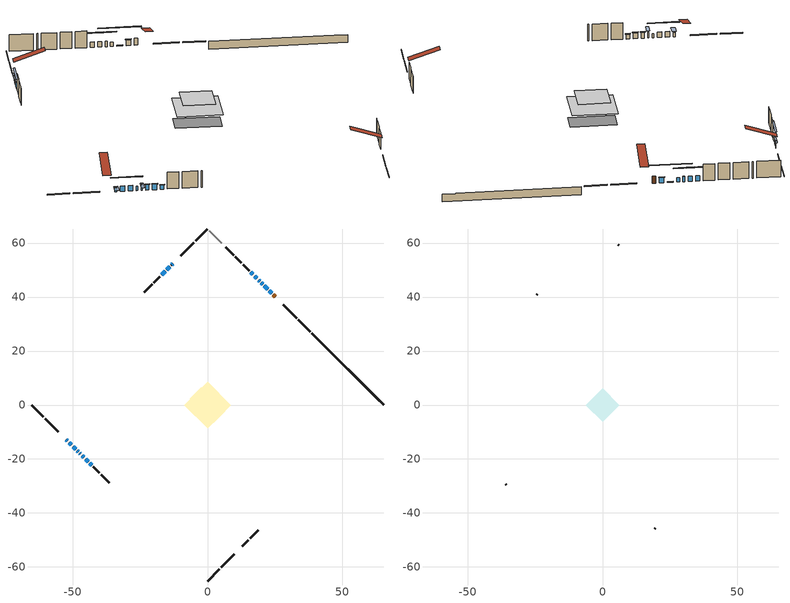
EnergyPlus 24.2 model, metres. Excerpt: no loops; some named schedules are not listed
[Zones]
conditioned space
 floor adiabatic (AdiabaticFloorConstruction): -8.69,0 0,8.69 8.69,0 0,-8.69 z2.68
 floor foundation (Slab1 construction): -6.63,2.32 -2.32,6.63 6.63,-2.32 2.32,-6.63 z-2.05
 wall outside (RimJoist1 construction): 0,-65.22 4.37,-60.85 / -65.22,0 -60.85,-4.37 / 0,65.22 -4.37,60.85 / 38.06,27.17 33.68,31.54 z0.24:0.54
 wall outside (RimJoist2 construction): 5.03,-60.19 10,-55.22 / -60.19,-5.03 -55.22,-10 / -5.03,60.19 -10,55.22 / 33.03,32.2 28.05,37.17 z0.24:0.54
 wall outside (AdiabaticWallConstruction 1): 25.15,40.07 24.44,40.78 z0.24:2.27
 wall outside (AdiabaticWallConstruction): -52.31,-12.91 -51.92,-13.3 / -48.19,-17.03 -47.92,-17.31 / -43.62,-21.6 -42.94,-22.29 / 20.46,44.77 19.93,45.29 z0.24:1.46; -51.26,-13.96 -50.4,-14.82 / -49.74,-15.48 -48.84,-16.38 / -46.44,-18.78 -45.79,-19.43 / -45.14,-20.08 -44.28,-20.95 z0.24:1.82; 23.78,41.44 22.92,42.3 / -14,51.23 -15.08,50.15 / 18.26,46.96 17.47,47.75 / 16.81,48.41 16.09,49.13 / -15.73,49.49 -17.03,48.2 z0.24:1.76; -12.91,52.31 -13.34,51.88 / 19.27,45.95 18.91,46.31 z0.24:1.77; -47.26,-17.96 -47.1,-18.12 z0.24:1.97; 22.27,42.96 21.11,44.11 z0.24:0.52
 wall outside (Wall2 construction): 12.91,-52.31 15.11,-50.11 / -42.28,-22.94 -40.08,-25.14 / -17.68,47.54 -19.88,45.34 / 12.52,52.71 10.32,54.91 z0.24:5.12
 wall outside (Wall3 construction): 15.77,-49.46 18.73,-46.49 / -39.42,-25.8 -36.45,-28.77 / -20.54,44.68 -23.51,41.72 / 9.66,55.56 6.69,58.53 z0.24:5.12
 wall foundation (FoundationWall1 construction): 38.71,26.51,-2.05 38.71,26.51,0.24 62.57,2.65,0.24 62.57,2.65,0.12 65.22,0,0.12 65.22,0,-2.05
 wall othersidecoefficients (Wall1 construction): 15.44,49.78 13.17,52.05 z0.24:5.12
 wall adiabatic (Wall5 construction): 5.2,60.03 0.66,64.57 z0.24:5.12
 window (WindowConstruction 13): -52.31,-12.91 -51.92,-13.3 z0.24:1.46
 window (WindowConstruction 4): -51.26,-13.96 -50.4,-14.82 z0.24:1.82
 window (WindowConstruction 5): -49.74,-15.48 -48.84,-16.38 z0.24:1.82
 window (WindowConstruction 6): -48.19,-17.04 -47.92,-17.31 z0.24:1.46
 window (WindowConstruction 7): 23.78,41.44 22.92,42.3 z0.24:1.76
 window (WindowConstruction 8): -12.91,52.31 -13.34,51.88 z0.24:1.76
 window (WindowConstruction 9): -14,51.23 -15.07,50.15 z0.24:1.76
 window (WindowConstruction 14): -47.26,-17.96 -47.1,-18.12 z0.24:1.97
 window (WindowConstruction 10): -46.44,-18.78 -45.8,-19.43 z0.24:1.82
 window (WindowConstruction 11): -45.14,-20.08 -44.28,-20.95 z0.24:1.82
 window (WindowConstruction 12): -43.62,-21.6 -42.94,-22.29 z0.24:1.46
 window (WindowConstruction 16): 22.27,42.96 21.11,44.11 z0.24:0.52
 window (WindowConstruction 15): 20.46,44.77 19.93,45.29 z0.24:1.46
 window (WindowConstruction): 19.27,45.95 18.92,46.31 z0.24:1.76
 window (WindowConstruction 1): 18.26,46.96 17.47,47.75 z0.24:1.76
 window (WindowConstruction 2): 16.81,48.41 16.1,49.13 z0.24:1.76
 window (WindowConstruction 3): -15.73,49.49 -17.02,48.2 z0.24:1.76
 door (Door): 25.15,40.08 24.44,40.78 z0.24:2.27
 ceiling adiabatic (AdiabaticFloorConstruction): 0,-8.69 8.69,0 0,8.69 -8.69,0 z2.68
attic - vented
 floor to conditioned space (Floor1 construction Reversed): -6.21,0 0,6.21 6.21,0 0,-6.21 z5.12
 wall outside (Wall4 construction): 19.39,-45.83 19.57,-45.65 / -35.8,-29.43 -35.62,-29.6 / -24.16,41.06 -24.34,40.88 / 6.03,59.19 5.85,59.37 z0.24:5.12
 roof outside (Roof1 construction): 12.25,-52.97,5.12 6.2,-46.92,7.97 4.61,-48.52,7.97 10.66,-54.56,5.12; -52.97,-12.25,5.12 -46.92,-6.2,7.97 -48.52,-4.61,7.97 -54.56,-10.66,5.12; -12.25,52.97,5.12 -6.2,46.92,7.97 -4.61,48.52,7.97 -10.66,54.56,5.12; 25.8,39.42,5.12 19.76,33.37,7.97 21.35,31.78,7.97 27.4,37.82,5.12
shading: -51.71,-13.51 -52.52,-12.7 -54.25,-14.42 -53.43,-15.24 z1.76; -48.53,-16.69 -53.13,-12.09 -53.42,-12.39 -48.82,-16.98 z4.46; -46.98,-18.24 -51.61,-13.61 -51.9,-13.9 -47.27,-18.54 z4.46; 22.78,42.44 23.93,41.3 24.22,41.59 23.07,42.73 z1.97; -13.48,51.74 -12.77,52.46 -13.06,52.75 -13.77,52.03 z1.97; -15.22,50.01 -13.85,51.37 -14.15,51.66 -15.51,50.3 z1.97; -46.89,-18.33 -47.47,-17.75 -49.41,-19.69 -48.83,-20.27 z2.27; -45.65,-19.57 -46.58,-18.64 -46.88,-18.93 -45.94,-19.86 z2.02; -44.13,-21.09 -45.28,-19.94 -45.57,-20.23 -44.43,-21.38 z2.02; -42.79,-22.43 -43.76,-21.46 -44.05,-21.75 -43.08,-22.72 z1.66; 17.52,47.7 25.86,39.36 26.15,39.66 17.81,47.99 z5.6; 17.05,48.17 21.14,44.08 21.43,44.37 17.34,48.46 z4.4; 15.6,49.62 20.13,45.1 20.42,45.39 15.89,49.91 z4.4; 14.23,50.99 18.68,46.54 18.97,46.83 14.52,51.28 z4.4; -18.89,46.33 -13.87,51.36 -14.16,51.65 -19.18,46.62 z4.4
[Building]
Building 1: Terrain=Suburbs
[Site:Location]
Toronto City Centre_ON: Latitude {deg}=43.63; Longitude {deg}=-79.39; Time Zone {hr}=-5; Elevation {m}=77; Keep Site Location Information=Yes
[Site:GroundTemperature:Shallow]
5.01852, 3.26908, 3.12898, 3.95918, 7.29196, 10.6092, 13.4851, 15.3069, 15.4617, 13.9799, 11.1774, 7.9619
[Site:WaterMainsTemperature]
Calculation Method=Schedule; Temperature Schedule=mains temperature schedule
[Material] Roughness=Rough; Thermal Absorptance=0.9
Name | Thickness {m} | Conductivity {W/m-K} | Density {kg/m3} | Specific Heat {J/kg-K} | Solar Absorptance | Visible Absorptance
asphalt or fiberglass shingles | 0.00635 | 0.162714 | 1121.4 | 1465.45 | 0.4 | 0.4
ceiling loosefill ins | 0.338667 | 0.0480833 | 16.02 | 1046.75 | 0.7 | 0.7
ceiling stud and cavity | 0.1397 | 0.435912 | 65.682 | 1177.47 | 0.7 | 0.7
concrete 4.0 in. | 0.1016 | 1.803125 | 2242.8 | 837.4 | 0.7 | 0.7
concrete 8.0 in. | 0.2032 | 1.803125 | 2242.8 | 837.4 | 0.7 | 0.7
door material | 0.04445 | 0.053851 | 512.64 | 1214.23 | 0.7 | 0.7
exterior vertical ins | 0.0457286 | 0.029427 | 32.04 | 1214.23 | 0.7 | 0.7
floor covering | 0.0127 | 0.0433444 | 54.468 | 1339.84 | 0.6 | 0.6
floor rigid ins; wall rigid ins | 0.512978 | 0.029427 | 32.04 | 1214.23 | 0.7 | 0.7
floor stud and cavity | 0.1397 | 1.75129 | 37.0049 | 1207.88 | 0.7 | 0.7
furniture material conditioned space 1 | 0.1524 | 0.115458 | 640.8 | 1214.23 | 0.6 | 0.6
gypsum board | 0.0127 | 0.160291 | 801 | 837.4 | 0.6 | 0.6
gypsum board 1 | 0.0127 | 0.160291 | 801 | 837.4 | 0.7 | 0.7
osb sheathing 0.5 in. | 0.0127 | 0.115458 | 512.64 | 1214.23 | 0.4 | 0.4
osb sheathing 0.5 in. 1 | 0.0127 | 0.115458 | 512.64 | 1214.23 | 0.7 | 0.7
osb sheathing 0.75 in. | 0.01905 | 0.115458 | 512.64 | 1214.23 | 0.7 | 0.7
osb sheathing 2.0 in. | 0.0508 | 0.115458 | 512.64 | 1214.23 | 0.7 | 0.7
rim joist rigid ins | 0.051816 | 0.029427 | 32.04 | 1214.23 | 0.7 | 0.7
rim joist stud and cavity | 0.0508 | 0.0292424 | 125.044 | 1163.47 | 0.6 | 0.6
rim joist stud and cavity 1 | 0.0508 | 0.275866 | 125.044 | 1163.47 | 0.6 | 0.6
wall stud and cavity | 0.1397 | 0.10487 | 139.0536 | 1170.24 | 0.7 | 0.7
wall stud and cavity 1 | 0.1397 | 0.0824723 | 139.0536 | 1170.24 | 0.7 | 0.7
wall stud and cavity 2 | 0.1397 | 0.0937807 | 139.0536 | 1170.24 | 0.7 | 0.7
wall stud and cavity 3 | 0.0889 | 6.1454 | 50.32683 | 1063.81 | 0.6 | 0.6
wall stud and cavity 4 | 0.1397 | 0.0845334 | 139.0536 | 1170.24 | 0.7 | 0.7
wall stud and cavity 5 | 0.0889 | 0.380278 | 52.3479 | 1209.89 | 0.7 | 0.7
wall stud and cavity 6 | 0.0889 | 0.391764 | 83.0341 | 1211.67 | 0.7 | 0.7
wood siding | 0.0254 | 0.102417 | 544.68 | 1172.36 | 0.4 | 0.4
wood siding 1 | 0.00254 | 0.102417 | 544.68 | 1172.36 | 0.4 | 0.4
wood siding 2; wood siding 3; wood siding 4 | 0.0254 | 0.102417 | 544.68 | 1172.36 | 0.7 | 0.7
[WindowMaterial:SimpleGlazingSystem]
Name | U-Factor {W/m2-K} | Solar Heat Gain Coefficient
WindowMaterial | 2.32741 | 0.47
WindowMaterial 1 | 2.44835 | 0.49
WindowMaterial 10 | 2.13266 | 0.62
WindowMaterial 11 | 2.41826 | 0.51
WindowMaterial 12 | 2.19398 | 0.52
WindowMaterial 13 | 2.63005 | 0.41
WindowMaterial 14 | 2.455735 | 0.58
WindowMaterial 15 | 6.82098 | 0.44
WindowMaterial 2 | 2.126411 | 0.62
WindowMaterial 3 | 3.085993 | 0.54
WindowMaterial 4 | 2.41996 | 0.51
WindowMaterial 5 | 2.11165 | 0.63
WindowMaterial 6 | 2.535227 | 0.45
WindowMaterial 7 | 2.949721 | 0.54
WindowMaterial 8 | 2.4228 | 0.51
WindowMaterial 9 | 2.10427 | 0.64
[Construction]
AdiabaticFloorConstruction: floor stud and cavity, floor rigid ins, osb sheathing 0.75 in., floor covering
AdiabaticWallConstruction: wood siding 3, wall rigid ins, wall stud and cavity 5, gypsum board
AdiabaticWallConstruction 1: wood siding 4, wall rigid ins, wall stud and cavity 5, gypsum board
Door: door material
Floor1 construction Reversed: gypsum board, ceiling stud and cavity, ceiling loosefill ins
FoundationWall1 construction: concrete 8.0 in., gypsum board 1
furniture construction conditioned space 1: furniture material conditioned space 1
PartitionWallConstruction: gypsum board, wall stud and cavity 6, gypsum board
RimJoist1 construction: wood siding 2, osb sheathing 2.0 in., rim joist stud and cavity
RimJoist2 construction: wood siding 2, rim joist rigid ins, osb sheathing 2.0 in., rim joist stud and cavity 1
Roof1 construction: asphalt or fiberglass shingles
Slab1 construction: concrete 4.0 in.
Wall1 construction: osb sheathing 0.5 in., wall stud and cavity, gypsum board
Wall2 construction: wood siding, osb sheathing 0.5 in. 1, wall stud and cavity 1, gypsum board
Wall3 construction: wood siding, osb sheathing 0.5 in. 1, wall stud and cavity 2, gypsum board
Wall4 construction: wood siding 1, wall stud and cavity 3
Wall5 construction: osb sheathing 0.5 in., wall stud and cavity 4, gypsum board
WindowConstruction: WindowMaterial
WindowConstruction 1: WindowMaterial 1
WindowConstruction 10: WindowMaterial 10
WindowConstruction 11; WindowConstruction 4: WindowMaterial 4
WindowConstruction 12: WindowMaterial 11
WindowConstruction 13: WindowMaterial 12
WindowConstruction 14: WindowMaterial 13
WindowConstruction 15: WindowMaterial 14
WindowConstruction 16: WindowMaterial 15
WindowConstruction 2: WindowMaterial 2
WindowConstruction 3: WindowMaterial 3
WindowConstruction 5: WindowMaterial 5
WindowConstruction 6: WindowMaterial 6
WindowConstruction 7: WindowMaterial 7
WindowConstruction 8: WindowMaterial 8
WindowConstruction 9: WindowMaterial 9
[Zone] Multiplier=1; Part of Total Floor Area=Yes
Name | Volume {m3}
attic - vented | 35.6874
conditioned space | 583.2
[Space]
Name | Zone | Volume {m3}
attic - vented 1 | attic - vented | 35.6874
conditioned space 1 | conditioned space | 583.2
[ZoneInfiltration:EffectiveLeakageArea]
infil attic - vented 1: Zone or Space=attic - vented 1; Schedule=Always On Discrete; Effective Air Leakage Area {cm2}=3246.74; Stack Coefficient=0.000537376; Wind Coefficient=1.56624e-05
[ZoneMixing]
whole house fan mix: Zone or Space=attic - vented; Schedule=Always On Continuous; Design Flow Rate Calculation Method=Flow/Zone; Design Flow Rate {m3/s}=0; Source Zone or Space=conditioned space
[SurfaceProperty:ExposedFoundationPerimeter]
Slab1: Exposed Perimeter Calculation Method=TotalExposedPerimeter; Total Exposed Perimeter {m}=37.49
[SurfaceProperty:OtherSideCoefficients]
other non-freezing space: Combined Convective/Radiative Film Coefficient {W/m2-K}=8.35; Constant Temperature Coefficient=1; External Dry-Bulb Temperature Coefficient=0; Ground Temperature Coefficient=0; Wind Speed Coefficient=0; Zone Air Temperature Coefficient=0; Constant Temperature Schedule=other non-freezing space; Previous Other Side Temperature Coefficient=0
[InternalMass] Zone or ZoneList=conditioned space; Space or SpaceList=conditioned space 1
Name | Construction | Surface Area {m2}
furniture mass conditioned space 1 | furniture construction conditioned space 1 | 91.2039
partition wall mass | PartitionWallConstruction | 228.01
[Lights]
interior lighting: Zone or ZoneList or Space or SpaceList=conditioned space 1; Schedule=interior lighting schedule; Design Level Calculation Method=LightingLevel; Lighting Level {W}=343.2; Return Air Fraction=0; Fraction Radiant=0.6; Fraction Visible=0.2; Fraction Replaceable=1
[People]
occupants: Zone or ZoneList or Space or SpaceList=conditioned space 1; Number of People Schedule=occupants schedule; Number of People Calculation Method=People; Number of People=3; Fraction Radiant=0.314171; Sensible Heat Fraction=0.56303; Activity Level Schedule=occupants activity schedule; Carbon Dioxide Generation Rate {m3/s-W}=0; Enable ASHRAE 55 Comfort Warnings=No; Mean Radiant Temperature Calculation Type=EnclosureAveraged
[ElectricEquipment] Zone or ZoneList or Space or SpaceList=conditioned space 1; Design Level Calculation Method=EquipmentLevel
Name | Schedule | Design Level {W} | Fraction Latent | Fraction Radiant | Fraction Lost
clothes dryer | clothes dryer schedule | 140.772 | 0.015 | 0.081 | 0.85
clothes washer | clothes washer schedule | 32.1985 | 0.03 | 0.162 | 0.7
cooking range | cooking range schedule | 208.969 | 0.08 | 0.432 | 0.2
dishwasher | dishwasher schedule | 66.8632 | 0.3 | 0.18 | 0.4
fridge | fridge schedule | 72.9452 | 0 | 0.6 | 0
mech vent bath fan 0 | mech vent bath fan 0 schedule | 50.2 | 0 | 0 | 1
mech vent bath fan 1 | mech vent bath fan 1 schedule | 50.2 | 0 | 0 | 1
mech vent house fan | mech vent house fan schedule | 0 | 0 | 0 | 1
mech vent house fan cfis | mech vent house fan cfis schedule | 0 | 0 | 0 | 0
mech vent range fan 0 | mech vent range fan 0 schedule | 57 | 0 | 0 | 1
misc plug loads | misc plug loads schedule | 494.7 | 0.045 | 0.513 | 0.1
whole house fan | Always On Discrete | 0 | 0 | 0 | 1
[OtherEquipment] Zone or ZoneList or Space or SpaceList=conditioned space 1; Design Level Calculation Method=EquipmentLevel
Name | Fuel Type | Schedule | Design Level {W} | Fraction Latent | Fraction Radiant | Fraction Lost
clothes dryer 1 | Electricity | clothes dryer schedule | 0 | 0.015 | 0.081 | 0.85
cooking range 1 | Electricity | cooking range schedule | 0 | 0.08 | 0.432 | 0.2
general water use latent | None | general water use schedule | 59.3978 | 1 | 0 | 0
general water use sensible | None | general water use schedule | -58.539 | 0 | 0.6 | 0
mech vent house fan latent load | None | Always On Discrete | 0 | 1 | 0 | 0
mech vent house fan sensible load | None | Always On Discrete | 0 | 0 | 0 | 0
water heater energy adjustment1 | NaturalGas | Always On Discrete | 0.01 | 0 | 0 | 1
[ZoneInfiltration:DesignFlowRate] Zone or ZoneList or Space or SpaceList=conditioned space 1; Schedule=Always On Discrete; Design Flow Rate Calculation Method=Flow/Zone; Design Flow Rate {m3/s}=0
infil flow; natural vent flow; whole house fan flow
[Foundation:Kiva]
Foundation Kiva 1: Initial Indoor Air Temperature {C}=18; Wall Height Above Grade {m}=0.24; Wall Depth Below Slab {m}=0.2032; Custom Block Material Name 1=exterior vertical ins; Custom Block Depth 1 {m}=2.28999; Custom Block X Position 1 {m}=0.2159; Custom Block Z Position 1 {m}=0
[Foundation:Kiva:Settings]
Soil Conductivity {W/m-K}=0.849921; Soil Density {kg/m3}=1842.3; Soil Specific Heat {J/kg-K}=418.7; Ground Solar Absorptivity=0.9; Ground Thermal Absorptivity=0.9; Ground Surface Roughness {m}=0.03; Far-Field Width {m}=40; Deep-Ground Boundary Condition=ZeroFlux; Deep-Ground Depth {m}=40; Minimum Cell Dimension {m}=0.2; Maximum Cell Growth Coefficient=3; Simulation Timestep=Timestep
[Exterior:Lights]
exterior lighting: Schedule=exterior lighting schedule; Design Level {W}=75.6
[Schedule:Constant]
Name | Hourly Value
Always On Continuous; mech vent house fan schedule; mech vent house fan cfis schedule; Always On Discrete | 1
other non-freezing space; fridge schedule | 0
occupants activity schedule | 117.228
[Schedule:Week:Daily]
interior lighting schedule Week Rule - Jan1-Jan27: interior lighting schedule day, interior lighting schedule day, interior lighting schedule day, interior lighting schedule day, interior lighting schedule day, interior lighting schedule day, interior lighting schedule day, interior lighting schedule default day, interior lighting schedule default day, interior lighting schedule default day, interior lighting schedule default day, interior lighting schedule default day
interior lighting schedule Week Rule - Jan28-Feb3: interior lighting schedule day, interior lighting schedule day, interior lighting schedule day, interior lighting schedule day, interior lighting schedule day 1, interior lighting schedule day 1, interior lighting schedule day 1, interior lighting schedule default day, interior lighting schedule default day, interior lighting schedule default day, interior lighting schedule default day, interior lighting schedule default day
interior lighting schedule Week Rule - Feb4-Feb24: interior lighting schedule day 1, interior lighting schedule day 1, interior lighting schedule day 1, interior lighting schedule day 1, interior lighting schedule day 1, interior lighting schedule day 1, interior lighting schedule day 1, interior lighting schedule default day, interior lighting schedule default day, interior lighting schedule default day, interior lighting schedule default day, interior lighting schedule default day
interior lighting schedule Week Rule - Feb25-Mar3: interior lighting schedule day 1, interior lighting schedule day 1, interior lighting schedule day 1, interior lighting schedule day 1, interior lighting schedule day 2, interior lighting schedule day 2, interior lighting schedule day 2, interior lighting schedule default day, interior lighting schedule default day, interior lighting schedule default day, interior lighting schedule default day, interior lighting schedule default day
interior lighting schedule Week Rule - Mar4-Mar31: interior lighting schedule day 2, interior lighting schedule day 2, interior lighting schedule day 2, interior lighting schedule day 2, interior lighting schedule day 2, interior lighting schedule day 2, interior lighting schedule day 2, interior lighting schedule default day, interior lighting schedule default day, interior lighting schedule default day, interior lighting schedule default day, interior lighting schedule default day
interior lighting schedule Week Rule - Apr1-Apr28: interior lighting schedule day 3, interior lighting schedule day 3, interior lighting schedule day 3, interior lighting schedule day 3, interior lighting schedule day 3, interior lighting schedule day 3, interior lighting schedule day 3, interior lighting schedule default day, interior lighting schedule default day, interior lighting schedule default day, interior lighting schedule default day, interior lighting schedule default day
interior lighting schedule Week Rule - Apr29-May5: interior lighting schedule day 3, interior lighting schedule day 3, interior lighting schedule day 4, interior lighting schedule day 4, interior lighting schedule day 4, interior lighting schedule day 4, interior lighting schedule day 4, interior lighting schedule default day, interior lighting schedule default day, interior lighting schedule default day, interior lighting schedule default day, interior lighting schedule default day
interior lighting schedule Week Rule - May6-May26: interior lighting schedule day 4, interior lighting schedule day 4, interior lighting schedule day 4, interior lighting schedule day 4, interior lighting schedule day 4, interior lighting schedule day 4, interior lighting schedule day 4, interior lighting schedule default day, interior lighting schedule default day, interior lighting schedule default day, interior lighting schedule default day, interior lighting schedule default day
interior lighting schedule Week Rule - May27-Jun2: interior lighting schedule day 4, interior lighting schedule day 4, interior lighting schedule day 4, interior lighting schedule day 4, interior lighting schedule day 4, interior lighting schedule day 5, interior lighting schedule day 5, interior lighting schedule default day, interior lighting schedule default day, interior lighting schedule default day, interior lighting schedule default day, interior lighting schedule default day
interior lighting schedule Week Rule - Jun3-Jun30: interior lighting schedule day 5, interior lighting schedule day 5, interior lighting schedule day 5, interior lighting schedule day 5, interior lighting schedule day 5, interior lighting schedule day 5, interior lighting schedule day 5, interior lighting schedule default day, interior lighting schedule default day, interior lighting schedule default day, interior lighting schedule default day, interior lighting schedule default day
interior lighting schedule Week Rule - Jul1-Jul28: interior lighting schedule day 6, interior lighting schedule day 6, interior lighting schedule day 6, interior lighting schedule day 6, interior lighting schedule day 6, interior lighting schedule day 6, interior lighting schedule day 6, interior lighting schedule default day, interior lighting schedule default day, interior lighting schedule default day, interior lighting schedule default day, interior lighting schedule default day
interior lighting schedule Week Rule - Jul29-Aug4: interior lighting schedule day 6, interior lighting schedule day 6, interior lighting schedule day 6, interior lighting schedule day 7, interior lighting schedule day 7, interior lighting schedule day 7, interior lighting schedule day 7, interior lighting schedule default day, interior lighting schedule default day, interior lighting schedule default day, interior lighting schedule default day, interior lighting schedule default day
interior lighting schedule Week Rule - Aug5-Aug25: interior lighting schedule day 7, interior lighting schedule day 7, interior lighting schedule day 7, interior lighting schedule day 7, interior lighting schedule day 7, interior lighting schedule day 7, interior lighting schedule day 7, interior lighting schedule default day, interior lighting schedule default day, interior lighting schedule default day, interior lighting schedule default day, interior lighting schedule default day
interior lighting schedule Week Rule - Aug26-Sep1: interior lighting schedule day 7, interior lighting schedule day 7, interior lighting schedule day 7, interior lighting schedule day 7, interior lighting schedule day 7, interior lighting schedule day 7, interior lighting schedule day 8, interior lighting schedule default day, interior lighting schedule default day, interior lighting schedule default day, interior lighting schedule default day, interior lighting schedule default day
interior lighting schedule Week Rule - Sep2-Sep29: interior lighting schedule day 8, interior lighting schedule day 8, interior lighting schedule day 8, interior lighting schedule day 8, interior lighting schedule day 8, interior lighting schedule day 8, interior lighting schedule day 8, interior lighting schedule default day, interior lighting schedule default day, interior lighting schedule default day, interior lighting schedule default day, interior lighting schedule default day
interior lighting schedule Week Rule - Sep30-Oct6: interior lighting schedule day 8, interior lighting schedule day 9, interior lighting schedule day 9, interior lighting schedule day 9, interior lighting schedule day 9, interior lighting schedule day 9, interior lighting schedule day 9, interior lighting schedule default day, interior lighting schedule default day, interior lighting schedule default day, interior lighting schedule default day, interior lighting schedule default day
interior lighting schedule Week Rule - Oct7-Oct27: interior lighting schedule day 9, interior lighting schedule day 9, interior lighting schedule day 9, interior lighting schedule day 9, interior lighting schedule day 9, interior lighting schedule day 9, interior lighting schedule day 9, interior lighting schedule default day, interior lighting schedule default day, interior lighting schedule default day, interior lighting schedule default day, interior lighting schedule default day
interior lighting schedule Week Rule - Oct28-Nov3: interior lighting schedule day 9, interior lighting schedule day 9, interior lighting schedule day 9, interior lighting schedule day 9, interior lighting schedule day 10, interior lighting schedule day 10, interior lighting schedule day 10, interior lighting schedule default day, interior lighting schedule default day, interior lighting schedule default day, interior lighting schedule default day, interior lighting schedule default day
interior lighting schedule Week Rule - Nov4-Nov24: interior lighting schedule day 10, interior lighting schedule day 10, interior lighting schedule day 10, interior lighting schedule day 10, interior lighting schedule day 10, interior lighting schedule day 10, interior lighting schedule day 10, interior lighting schedule default day, interior lighting schedule default day, interior lighting schedule default day, interior lighting schedule default day, interior lighting schedule default day
interior lighting schedule Week Rule - Nov25-Dec1: interior lighting schedule day 10, interior lighting schedule day 10, interior lighting schedule day 10, interior lighting schedule day 10, interior lighting schedule day 10, interior lighting schedule day 10, interior lighting schedule day 11, interior lighting schedule default day, interior lighting schedule default day, interior lighting schedule default day, interior lighting schedule default day, interior lighting schedule default day
interior lighting schedule Week Rule - Dec2-Dec31: interior lighting schedule day 11, interior lighting schedule day 11, interior lighting schedule day 11, interior lighting schedule day 11, interior lighting schedule day 11, interior lighting schedule day 11, interior lighting schedule day 11, interior lighting schedule default day, interior lighting schedule default day, interior lighting schedule default day, interior lighting schedule default day, interior lighting schedule default day
occupants schedule Week Rule - Jan1-Dec31: occupants schedule day, occupants schedule day, occupants schedule day, occupants schedule day, occupants schedule day, occupants schedule day, occupants schedule day, occupants schedule default day, occupants schedule default day, occupants schedule default day, occupants schedule default day, occupants schedule default day
clothes dryer schedule Week Rule - Jan1-Dec31: clothes dryer schedule day, clothes dryer schedule day, clothes dryer schedule day, clothes dryer schedule day, clothes dryer schedule day, clothes dryer schedule day, clothes dryer schedule day, clothes dryer schedule default day, clothes dryer schedule default day, clothes dryer schedule default day, clothes dryer schedule default day, clothes dryer schedule default day
clothes washer schedule Week Rule - Jan1-Dec31: clothes washer schedule day, clothes washer schedule day, clothes washer schedule day, clothes washer schedule day, clothes washer schedule day, clothes washer schedule day, clothes washer schedule day, clothes washer schedule default day, clothes washer schedule default day, clothes washer schedule default day, clothes washer schedule default day, clothes washer schedule default day
cooking range schedule Week Rule - Jan1-Dec31: cooking range schedule day, cooking range schedule day, cooking range schedule day, cooking range schedule day, cooking range schedule day, cooking range schedule day, cooking range schedule day, cooking range schedule default day, cooking range schedule default day, cooking range schedule default day, cooking range schedule default day, cooking range schedule default day
dishwasher schedule Week Rule - Jan1-Dec31: dishwasher schedule day, dishwasher schedule day, dishwasher schedule day, dishwasher schedule day, dishwasher schedule day, dishwasher schedule day, dishwasher schedule day, dishwasher schedule default day, dishwasher schedule default day, dishwasher schedule default day, dishwasher schedule default day, dishwasher schedule default day
mech vent bath fan 0 schedule Week Rule - Jan1-Dec31: mech vent bath fan 0 schedule day, mech vent bath fan 0 schedule day, mech vent bath fan 0 schedule day, mech vent bath fan 0 schedule day, mech vent bath fan 0 schedule day, mech vent bath fan 0 schedule day, mech vent bath fan 0 schedule day, mech vent bath fan 0 schedule default day, mech vent bath fan 0 schedule default day, mech vent bath fan 0 schedule default day, mech vent bath fan 0 schedule default day, mech vent bath fan 0 schedule default day
mech vent bath fan 1 schedule Week Rule - Jan1-Dec31: mech vent bath fan 1 schedule day, mech vent bath fan 1 schedule day, mech vent bath fan 1 schedule day, mech vent bath fan 1 schedule day, mech vent bath fan 1 schedule day, mech vent bath fan 1 schedule day, mech vent bath fan 1 schedule day, mech vent bath fan 1 schedule default day, mech vent bath fan 1 schedule default day, mech vent bath fan 1 schedule default day, mech vent bath fan 1 schedule default day, mech vent bath fan 1 schedule default day
mech vent range fan 0 schedule Week Rule - Jan1-Dec31: mech vent range fan 0 schedule day, mech vent range fan 0 schedule day, mech vent range fan 0 schedule day, mech vent range fan 0 schedule day, mech vent range fan 0 schedule day, mech vent range fan 0 schedule day, mech vent range fan 0 schedule day, mech vent range fan 0 schedule default day, mech vent range fan 0 schedule default day, mech vent range fan 0 schedule default day, mech vent range fan 0 schedule default day, mech vent range fan 0 schedule default day
misc plug loads schedule Week Rule - Jan1-Dec31: misc plug loads schedule day, misc plug loads schedule day, misc plug loads schedule day, misc plug loads schedule day, misc plug loads schedule day, misc plug loads schedule day, misc plug loads schedule day, misc plug loads schedule default day, misc plug loads schedule default day, misc plug loads schedule default day, misc plug loads schedule default day, misc plug loads schedule default day
general water use schedule Week Rule - Jan1-Dec31: general water use schedule day, general water use schedule day, general water use schedule day, general water use schedule day, general water use schedule day, general water use schedule day, general water use schedule day, general water use schedule default day, general water use schedule default day, general water use schedule default day, general water use schedule default day, general water use schedule default day
exterior lighting schedule Week Rule - Jan1-Jan27: exterior lighting schedule day, exterior lighting schedule day, exterior lighting schedule day, exterior lighting schedule day, exterior lighting schedule day, exterior lighting schedule day, exterior lighting schedule day, exterior lighting schedule default day, exterior lighting schedule default day, exterior lighting schedule default day, exterior lighting schedule default day, exterior lighting schedule default day
exterior lighting schedule Week Rule - Jan28-Feb3: exterior lighting schedule day, exterior lighting schedule day, exterior lighting schedule day, exterior lighting schedule day, exterior lighting schedule day 1, exterior lighting schedule day 1, exterior lighting schedule day 1, exterior lighting schedule default day, exterior lighting schedule default day, exterior lighting schedule default day, exterior lighting schedule default day, exterior lighting schedule default day
exterior lighting schedule Week Rule - Feb4-Feb24: exterior lighting schedule day 1, exterior lighting schedule day 1, exterior lighting schedule day 1, exterior lighting schedule day 1, exterior lighting schedule day 1, exterior lighting schedule day 1, exterior lighting schedule day 1, exterior lighting schedule default day, exterior lighting schedule default day, exterior lighting schedule default day, exterior lighting schedule default day, exterior lighting schedule default day
exterior lighting schedule Week Rule - Feb25-Mar3: exterior lighting schedule day 1, exterior lighting schedule day 1, exterior lighting schedule day 1, exterior lighting schedule day 1, exterior lighting schedule day 2, exterior lighting schedule day 2, exterior lighting schedule day 2, exterior lighting schedule default day, exterior lighting schedule default day, exterior lighting schedule default day, exterior lighting schedule default day, exterior lighting schedule default day
exterior lighting schedule Week Rule - Mar4-Mar31: exterior lighting schedule day 2, exterior lighting schedule day 2, exterior lighting schedule day 2, exterior lighting schedule day 2, exterior lighting schedule day 2, exterior lighting schedule day 2, exterior lighting schedule day 2, exterior lighting schedule default day, exterior lighting schedule default day, exterior lighting schedule default day, exterior lighting schedule default day, exterior lighting schedule default day
exterior lighting schedule Week Rule - Apr1-Apr28: exterior lighting schedule day 3, exterior lighting schedule day 3, exterior lighting schedule day 3, exterior lighting schedule day 3, exterior lighting schedule day 3, exterior lighting schedule day 3, exterior lighting schedule day 3, exterior lighting schedule default day, exterior lighting schedule default day, exterior lighting schedule default day, exterior lighting schedule default day, exterior lighting schedule default day
exterior lighting schedule Week Rule - Apr29-May5: exterior lighting schedule day 3, exterior lighting schedule day 3, exterior lighting schedule day 4, exterior lighting schedule day 4, exterior lighting schedule day 4, exterior lighting schedule day 4, exterior lighting schedule day 4, exterior lighting schedule default day, exterior lighting schedule default day, exterior lighting schedule default day, exterior lighting schedule default day, exterior lighting schedule default day
exterior lighting schedule Week Rule - May6-May26: exterior lighting schedule day 4, exterior lighting schedule day 4, exterior lighting schedule day 4, exterior lighting schedule day 4, exterior lighting schedule day 4, exterior lighting schedule day 4, exterior lighting schedule day 4, exterior lighting schedule default day, exterior lighting schedule default day, exterior lighting schedule default day, exterior lighting schedule default day, exterior lighting schedule default day
exterior lighting schedule Week Rule - May27-Jun2: exterior lighting schedule day 4, exterior lighting schedule day 4, exterior lighting schedule day 4, exterior lighting schedule day 4, exterior lighting schedule day 4, exterior lighting schedule day 5, exterior lighting schedule day 5, exterior lighting schedule default day, exterior lighting schedule default day, exterior lighting schedule default day, exterior lighting schedule default day, exterior lighting schedule default day
[Schedule:Year]
interior lighting schedule: interior lighting schedule Week Rule - Jan1-Jan27, 1, 1, 1, 27, interior lighting schedule Week Rule - Jan28-Feb3, 1, 28, 2, 3, interior lighting schedule Week Rule - Feb4-Feb24, 2, 4, 2, 24, interior lighting schedule Week Rule - Feb25-Mar3, 2, 25, 3, 3, interior lighting schedule Week Rule - Mar4-Mar31, 3, 4, 3, 31, interior lighting schedule Week Rule - Apr1-Apr28, 4, 1, 4, 28, interior lighting schedule Week Rule - Apr29-May5, 4, 29, 5, 5, interior lighting schedule Week Rule - May6-May26, 5, 6, 5, 26, interior lighting schedule Week Rule - May27-Jun2, 5, 27, 6, 2, interior lighting schedule Week Rule - Jun3-Jun30, 6, 3, 6, 30, interior lighting schedule Week Rule - Jul1-Jul28, 7, 1, 7, 28, interior lighting schedule Week Rule - Jul29-Aug4, 7, 29, 8, 4, interior lighting schedule Week Rule - Aug5-Aug25, 8, 5, 8, 25, interior lighting schedule Week Rule - Aug26-Sep1, 8, 26, 9, 1, interior lighting schedule Week Rule - Sep2-Sep29, 9, 2, 9, 29, interior lighting schedule Week Rule - Sep30-Oct6, 9, 30, 10, 6, interior lighting schedule Week Rule - Oct7-Oct27, 10, 7, 10, 27, interior lighting schedule Week Rule - Oct28-Nov3, 10, 28, 11, 3, interior lighting schedule Week Rule - Nov4-Nov24, 11, 4, 11, 24, interior lighting schedule Week Rule - Nov25-Dec1, 11, 25, 12, 1, interior lighting schedule Week Rule - Dec2-Dec31, 12, 2, 12, 31
occupants schedule: occupants schedule Week Rule - Jan1-Dec31, 1, 1, 12, 31
clothes dryer schedule: clothes dryer schedule Week Rule - Jan1-Dec31, 1, 1, 12, 31
clothes washer schedule: clothes washer schedule Week Rule - Jan1-Dec31, 1, 1, 12, 31
cooking range schedule: cooking range schedule Week Rule - Jan1-Dec31, 1, 1, 12, 31
dishwasher schedule: dishwasher schedule Week Rule - Jan1-Dec31, 1, 1, 12, 31
mech vent bath fan 0 schedule: mech vent bath fan 0 schedule Week Rule - Jan1-Dec31, 1, 1, 12, 31
mech vent bath fan 1 schedule: mech vent bath fan 1 schedule Week Rule - Jan1-Dec31, 1, 1, 12, 31
mech vent range fan 0 schedule: mech vent range fan 0 schedule Week Rule - Jan1-Dec31, 1, 1, 12, 31
misc plug loads schedule: misc plug loads schedule Week Rule - Jan1-Dec31, 1, 1, 12, 31
general water use schedule: general water use schedule Week Rule - Jan1-Dec31, 1, 1, 12, 31
exterior lighting schedule: exterior lighting schedule Week Rule - Jan1-Jan27, 1, 1, 1, 27, exterior lighting schedule Week Rule - Jan28-Feb3, 1, 28, 2, 3, exterior lighting schedule Week Rule - Feb4-Feb24, 2, 4, 2, 24, exterior lighting schedule Week Rule - Feb25-Mar3, 2, 25, 3, 3, exterior lighting schedule Week Rule - Mar4-Mar31, 3, 4, 3, 31, exterior lighting schedule Week Rule - Apr1-Apr28, 4, 1, 4, 28, exterior lighting schedule Week Rule - Apr29-May5, 4, 29, 5, 5, exterior lighting schedule Week Rule - May6-May26, 5, 6, 5, 26, exterior lighting schedule Week Rule - May27-Jun2, 5, 27, 6, 2, exterior lighting schedule Week Rule - Jun3-Jun30, 6, 3, 6, 30, exterior lighting schedule Week Rule - Jul1-Jul28, 7, 1, 7, 28, exterior lighting schedule Week Rule - Jul29-Aug4, 7, 29, 8, 4, exterior lighting schedule Week Rule - Aug5-Aug25, 8, 5, 8, 25, exterior lighting schedule Week Rule - Aug26-Sep1, 8, 26, 9, 1, exterior lighting schedule Week Rule - Sep2-Sep29, 9, 2, 9, 29, exterior lighting schedule Week Rule - Sep30-Oct6, 9, 30, 10, 6, exterior lighting schedule Week Rule - Oct7-Oct27, 10, 7, 10, 27, exterior lighting schedule Week Rule - Oct28-Nov3, 10, 28, 11, 3, exterior lighting schedule Week Rule - Nov4-Nov24, 11, 4, 11, 24, exterior lighting schedule Week Rule - Nov25-Dec1, 11, 25, 12, 1, exterior lighting schedule Week Rule - Dec2-Dec31, 12, 2, 12, 31
[Schedule:Compact]
mains temperature schedule: Through: 01/01, For: AllDays, Until: 24:00, 8.80333, Through: 01/02, For: AllDays, Until: 24:00, 8.74333, Through: 01/03, For: AllDays, Until: 24:00, 8.68389, Through: 01/04, For: AllDays, Until: 24:00, 8.62611, Through: 01/05, For: AllDays, Until: 24:00, 8.56944, Through: 01/06, For: AllDays, Until: 24:00, 8.51389, Through: 01/07, For: AllDays, Until: 24:00, 8.45944, Through: 01/08, For: AllDays, Until: 24:00, 8.40611, Through: 01/09, For: AllDays, Until: 24:00, 8.35389, Through: 01/10, For: AllDays, Until: 24:00, 8.30278, Through: 01/11, For: AllDays, Until: 24:00, 8.25333, Through: 01/12, For: AllDays, Until: 24:00, 8.205, Through: 01/13, For: AllDays, Until: 24:00, 8.15778, Through: 01/14, For: AllDays, Until: 24:00, 8.11222, Through: 01/15, For: AllDays, Until: 24:00, 8.06778, Through: 01/16, For: AllDays, Until: 24:00, 8.02444, Through: 01/17, For: AllDays, Until: 24:00, 7.98222, Through: 01/18, For: AllDays, Until: 24:00, 7.94167, Through: 01/19, For: AllDays, Until: 24:00, 7.90222, Through: 01/20, For: AllDays, Until: 24:00, 7.86444, Through: 01/21, For: AllDays, Until: 24:00, 7.82778, Through: 01/22, For: AllDays, Until: 24:00, 7.79278, Through: 01/23, For: AllDays, Until: 24:00, 7.75889, Through: 01/24, For: AllDays, Until: 24:00, 7.72667, Through: 01/25, For: AllDays, Until: 24:00, 7.69556, Through: 01/26, For: AllDays, Until: 24:00, 7.66611, Through: 01/27, For: AllDays, Until: 24:00, 7.63778, Through: 01/28, For: AllDays, Until: 24:00, 7.61111, Through: 01/29, For: AllDays, Until: 24:00, 7.58556, Through: 01/30, For: AllDays, Until: 24:00, 7.56167, Through: 01/31, For: AllDays, Until: 24:00, 7.53944, Through: 02/01, For: AllDays, Until: 24:00, 7.51833, Through: 02/02, For: AllDays, Until: 24:00, 7.49889, Through: 02/03, For: AllDays, Until: 24:00, 7.48111, Through: 02/04, For: AllDays, Until: 24:00, 7.46444, Through: 02/05, For: AllDays, Until: 24:00, 7.44944, Through: 02/06, For: AllDays, Until: 24:00, 7.43556, Through: 02/07, For: AllDays, Until: 24:00, 7.42333, Through: 02/08, For: AllDays, Until: 24:00, 7.41278, Through: 02/09, For: AllDays, Until: 24:00, 7.40389, Through: 02/10, For: AllDays, Until: 24:00, 7.39611, Through: 02/11, For: AllDays, Until: 24:00, 7.39, Through: 02/12, For: AllDays, Until: 24:00, 7.38556, Through: 02/13, For: AllDays, Until: 24:00, 7.38222, Through: 02/14, For: AllDays, Until: 24:00, 7.38056, Through: 02/15, For: AllDays, Until: 24:00, 7.38056, Through: 02/16, For: AllDays, Until: 24:00, 7.38222, Through: 02/17, For: AllDays, Until: 24:00, 7.385, Through: 02/18, For: AllDays, Until: 24:00, 7.38944, Through: 02/19, For: AllDays, Until: 24:00, 7.395, Through: 02/20, For: AllDays, Until: 24:00, 7.40278, Through: 02/21, For: AllDays, Until: 24:00, 7.41167, Through: 02/22, For: AllDays, Until: 24:00, 7.42222, Through: 02/23, For: AllDays, Until: 24:00, 7.43389, Through: 02/24, For: AllDays, Until: 24:00, 7.44722, Through: 02/25, For: AllDays, Until: 24:00, 7.46222, Through: 02/26, For: AllDays, Until: 24:00, 7.47833, Through: 02/27, For: AllDays, Until: 24:00, 7.49611, Through: 02/28, For: AllDays, Until: 24:00, 7.51556, Through: 03/01, For: AllDays, Until: 24:00, 7.53667, Through: 03/02, For: AllDays, Until: 24:00, 7.55889, Through: 03/03, For: AllDays, Until: 24:00, 7.58222, Through: 03/04, For: AllDays, Until: 24:00, 7.60722, Through: 03/05, For: AllDays, Until: 24:00, 7.63389, Through: 03/06, For: AllDays, Until: 24:00, 7.66222, Through: 03/07, For: AllDays, Until: 24:00, 7.69111, Through: 03/08, For: AllDays, Until: 24:00, 7.72222, Through: 03/09, For: AllDays, Until: 24:00, 7.75444, Through: 03/10, For: AllDays, Until: 24:00, 7.78778, Through: 03/11, For: AllDays, Until: 24:00, 7.82278, Through: 03/12, For: AllDays, Until: 24:00, 7.85944, Through: 03/13, For: AllDays, Until: 24:00, 7.89722, Through: 03/14, For: AllDays, Until: 24:00, 7.93611, Through: 03/15, For: AllDays, Until: 24:00, 7.97667, Through: 03/16, For: AllDays, Until: 24:00, 8.01833, Through: 03/17, For: AllDays, Until: 24:00, 8.06167, Through: 03/18, For: AllDays, Until: 24:00, 8.10611, Through: 03/19, For: AllDays, Until: 24:00, 8.15167, Through: 03/20, For: AllDays, Until: 24:00, 8.19833, Through: 03/21, For: AllDays, Until: 24:00, 8.24667, Through: 03/22, For: AllDays, Until: 24:00, 8.29611, Through: 03/23, For: AllDays, Until: 24:00, 8.34667, Through: 03/24, For: AllDays, Until: 24:00, 8.39889, Through: 03/25, For: AllDays, Until: 24:00, 8.45167, Through: 03/26, For: AllDays, Until: 24:00, 8.50611, Through: 03/27, For: AllDays, Until: 24:00, 8.56167, Through: 03/28, For: AllDays, Until: 24:00, 8.61833, Through: 03/29, For: AllDays, Until: 24:00, 8.67611, Through: 03/30, For: AllDays, Until: 24:00, 8.735, Through: 03/31, For: AllDays, Until: 24:00, 8.795, Through: 04/01, For: AllDays, Until: 24:00, 8.85611, Through: 04/02, For: AllDays, Until: 24:00, 8.91833, Through: 04/03, For: AllDays, Until: 24:00, 8.98167, Through: 04/04, For: AllDays, Until: 24:00, 9.04556, Through: 04/05, For: AllDays, Until: 24:00, 9.11111, Through: 04/06, For: AllDays, Until: 24:00, 9.17722, Through: 04/07, For: AllDays, Until: 24:00, 9.24444, Through: 04/08, For: AllDays, Until: 24:00, 9.31222, Through: 04/09, For: AllDays, Until: 24:00, 9.38167, Through: 04/10, For: AllDays, Until: 24:00, 9.45167, Through: 04/11, For: AllDays, Until: 24:00, 9.52222, Through: 04/12, For: AllDays, Until: 24:00, 9.59444, Through: 04/13, For: AllDays, Until: 24:00, 9.66667, Through: 04/14, For: AllDays, Until: 24:00, 9.74, Through: 04/15, For: AllDays, Until: 24:00, 9.81444, Through: 04/16, For: AllDays, Until: 24:00, 9.88944, Through: 04/17, For: AllDays, Until: 24:00, 9.96556, Through: 04/18, For: AllDays, Until: 24:00, 10.0417, Through: 04/19, For: AllDays, Until: 24:00, 10.1189, Through: 04/20, For: AllDays, Until: 24:00, 10.1972, Through: 04/21, For: AllDays, Until: 24:00, 10.2756, Through: 04/22, For: AllDays, Until: 24:00, 10.355, Through: 04/23, For: AllDays, Until: 24:00, 10.435, Through: 04/24, For: AllDays, Until: 24:00, 10.515, Through: 04/25, For: AllDays, Until: 24:00, 10.5961, Through: 04/26, For: AllDays, Until: 24:00, 10.6778, Through: 04/27, For: AllDays, Until: 24:00, 10.76, Through: 04/28, For: AllDays, Until: 24:00, 10.8428, Through: 04/29, For: AllDays, Until: 24:00, 10.9261, Through: 04/30, For: AllDays, Until: 24:00, 11.0094, Through: 05/01, For: AllDays, Until: 24:00, 11.0933, Through: 05/02, For: AllDays, Until: 24:00, 11.1778, Through: 05/03, For: AllDays, Until: 24:00, 11.2628, Through: 05/04, For: AllDays, Until: 24:00, 11.3478, Through: 05/05, For: AllDays, Until: 24:00, 11.4333, Through: 05/06, For: AllDays, Until: 24:00, 11.5189, Through: 05/07, For: AllDays, Until: 24:00, 11.605, Through: 05/08, For: AllDays, Until: 24:00, 11.6917, Through: 05/09, For: AllDays, Until: 24:00, 11.7778, Through: 05/10, For: AllDays, Until: 24:00, 11.865, Through: 05/11, For: AllDays, Until: 24:00, 11.9517, Through: 05/12, For: AllDays, Until: 24:00, 12.0389, Through: 05/13, For: AllDays, Until: 24:00, 12.1261, Through: 05/14, For: AllDays, Until: 24:00, 12.2133, Through: 05/15, For: AllDays, Until: 24:00, 12.3006, Through: 05/16, For: AllDays, Until: 24:00, 12.3883, Through: 05/17, For: AllDays, Until: 24:00, 12.4756, Through: 05/18, For: AllDays, Until: 24:00, 12.5628, Through: 05/19, For: AllDays, Until: 24:00, 12.6506, Through: 05/20, For: AllDays, Until: 24:00, 12.7378, Through: 05/21, For: AllDays, Until: 24:00, 12.825, Through: 05/22, For: AllDays, Until: 24:00, 12.9122, Through: 05/23, For: AllDays, Until: 24:00, 12.9994, Through: 05/24, For: AllDays, Until: 24:00, 13.0861, Through: 05/25, For: AllDays, Until: 24:00, 13.1728, Through: 05/26, For: AllDays, Until: 24:00, 13.2594, Through: 05/27, For: AllDays, Until: 24:00, 13.3456, Through: 05/28, For: AllDays, Until: 24:00, 13.4317, Through: 05/29, For: AllDays, Until: 24:00, 13.5172, Through: 05/30, For: AllDays, Until: 24:00, 13.6028, Through: 05/31, For: AllDays, Until: 24:00, 13.6878, Through: 06/01, For: AllDays, Until: 24:00, 13.7722, Through: 06/02, For: AllDays, Until: 24:00, 13.8567, Through: 06/03, For: AllDays, Until: 24:00, 13.9406, Through: 06/04, For: AllDays, Until: 24:00, 14.0239, Through: 06/05, For: AllDays, Until: 24:00, 14.1067, Through: 06/06, For: AllDays, Until: 24:00, 14.1894, Through: 06/07, For: AllDays, Until: 24:00, 14.2711, Through: 06/08, For: AllDays, Until: 24:00, 14.3528, Through: 06/09, For: AllDays, Until: 24:00, 14.4339, Through: 06/10, For: AllDays, Until: 24:00, 14.5139, Through: 06/11, For: AllDays, Until: 24:00, 14.5939, Through: 06/12, For: AllDays, Until: 24:00, 14.6728, Through: 06/13, For: AllDays, Until: 24:00, 14.7511, Through: 06/14, For: AllDays, Until: 24:00, 14.8289, Through: 06/15, For: AllDays, Until: 24:00, 14.9061, Through: 06/16, For: AllDays, Until: 24:00, 14.9822, Through: 06/17, For: AllDays, Until: 24:00, 15.0578, Through: 06/18, For: AllDays, Until: 24:00, 15.1328, Through: 06/19, For: AllDays, Until: 24:00, 15.2067, Through: 06/20, For: AllDays, Until: 24:00, 15.28, Through: 06/21, For: AllDays, Until: 24:00, 15.3522, Through: 06/22, For: AllDays, Until: 24:00, 15.4239, Through: 06/23, For: AllDays, Until: 24:00, 15.4944, Through: 06/24, For: AllDays, Until: 24:00, 15.5639, Through: 06/25, For: AllDays, Until: 24:00, 15.6328, Through: 06/26, For: AllDays, Until: 24:00, 15.7006, Through: 06/27, For: AllDays, Until: 24:00, 15.7678, Through: 06/28, For: AllDays, Until: 24:00, 15.8333, Through: 06/29, For: AllDays, Until: 24:00, 15.8983, Through: 06/30, For: AllDays, Until: 24:00, 15.9622, Through: 07/01, For: AllDays, Until: 24:00, 16.025, Through: 07/02, For: AllDays, Until: 24:00, 16.0872, Through: 07/03, For: AllDays, Until: 24:00, 16.1478, Through: 07/04, For: AllDays, Until: 24:00, 16.2072, Through: 07/05, For: AllDays, Until: 24:00, 16.2661, Through: 07/06, For: AllDays, Until: 24:00, 16.3233, Through: 07/07, For: AllDays, Until: 24:00, 16.3794, Through: 07/08, For: AllDays, Until: 24:00, 16.435, Through: 07/09, For: AllDays, Until: 24:00, 16.4889, Through: 07/10, For: AllDays, Until: 24:00, 16.5417, Through: 07/11, For: AllDays, Until: 24:00, 16.5928, Through: 07/12, For: AllDays, Until: 24:00, 16.6433, Through: 07/13, For: AllDays, Until: 24:00, 16.6922, Through: 07/14, For: AllDays, Until: 24:00, 16.74, Through: 07/15, For: AllDays, Until: 24:00, 16.7867, Through: 07/16, For: AllDays, Until: 24:00, 16.8322, Through: 07/17, For: AllDays, Until: 24:00, 16.8761, Through: 07/18, For: AllDays, Until: 24:00, 16.9189, Through: 07/19, For: AllDays, Until: 24:00, 16.96, Through: 07/20, For: AllDays, Until: 24:00, 17, Through: 07/21, For: AllDays, Until: 24:00, 17.0389, Through: 07/22, For: AllDays, Until: 24:00, 17.0761, Through: 07/23, For: AllDays, Until: 24:00, 17.1122, Through: 07/24, For: AllDays, Until: 24:00, 17.1467, Through: 07/25, For: AllDays, Until: 24:00, 17.18, Through: 07/26, For: AllDays, Until: 24:00, 17.2117, Through: 07/27, For: AllDays, Until: 24:00, 17.2422, Through: 07/28, For: AllDays, Until: 24:00, 17.2711, Through: 07/29, For: AllDays, Until: 24:00, 17.2983, Through: 07/30, For: AllDays, Until: 24:00, 17.3244, Through: 07/31, For: AllDays, Until: 24:00, 17.3494, Through: 08/01, For: AllDays, Until: 24:00, 17.3728, Through: 08/02, For: AllDays, Until: 24:00, 17.3944, Through: 08/03, For: AllDays, Until: 24:00, 17.4144, Through: 08/04, For: AllDays, Until: 24:00, 17.4333, Through: 08/05, For: AllDays, Until: 24:00, 17.4506, Through: 08/06, For: AllDays, Until: 24:00, 17.4667, Through: 08/07, For: AllDays, Until: 24:00, 17.4811, Through: 08/08, For: AllDays, Until: 24:00, 17.4939, Through: 08/09, For: AllDays, Until: 24:00, 17.5056, Through: 08/10, For: AllDays, Until: 24:00, 17.5156, Through: 08/11, For: AllDays, Until: 24:00, 17.5239, Through: 08/12, For: AllDays, Until: 24:00, 17.5311, Through: 08/13, For: AllDays, Until: 24:00, 17.5361, Through: 08/14, For: AllDays, Until: 24:00, 17.54, Through: 08/15, For: AllDays, Until: 24:00, 17.5428, Through: 08/16, For: AllDays, Until: 24:00, 17.5439, Through: 08/17, For: AllDays, Until: 24:00, 17.5433, Through: 08/18, For: AllDays, Until: 24:00, 17.5411, Through: 08/19, For: AllDays, Until: 24:00, 17.5372, Through: 08/20, For: AllDays, Until: 24:00, 17.5322, Through: 08/21, For: AllDays, Until: 24:00, 17.5256, Through: 08/22, For: AllDays, Until: 24:00, 17.5178, Through: 08/23, For: AllDays, Until: 24:00, 17.5083, Through: 08/24, For: AllDays, Until: 24:00, 17.4972, Through: 08/25, For: AllDays, Until: 24:00, 17.4844, Through: 08/26, For: AllDays, Until: 24:00, 17.4706, Through: 08/27, For: AllDays, Until: 24:00, 17.455, Through: 08/28, For: AllDays, Until: 24:00, 17.4378, Through: 08/29, For: AllDays, Until: 24:00, 17.4194, Through: 08/30, For: AllDays, Until: 24:00, 17.3994, Through: 08/31, For: AllDays, Until: 24:00, 17.3778, Through: 09/01, For: AllDays, Until: 24:00, 17.355, Through: 09/02, For: AllDays, Until: 24:00, 17.3311, Through: 09/03, For: AllDays, Until: 24:00, 17.305, Through: 09/04, For: AllDays, Until: 24:00, 17.2778, Through: 09/05, For: AllDays, Until: 24:00, 17.2494, Through: 09/06, For: AllDays, Until: 24:00, 17.2194, Through: 09/07, For: AllDays, Until: 24:00, 17.1878, Through: 09/08, For: AllDays, Until: 24:00, 17.155, Through: 09/09, For: AllDays, Until: 24:00, 17.1206, Through: 09/10, For: AllDays, Until: 24:00, 17.085, Through: 09/11, For: AllDays, Until: 24:00, 17.0483, Through: 09/12, For: AllDays, Until: 24:00, 17.01, Through: 09/13, For: AllDays, Until: 24:00, 16.97, Through: 09/14, For: AllDays, Until: 24:00, 16.9289, Through: 09/15, For: AllDays, Until: 24:00, 16.8867, Through: 09/16, For: AllDays, Until: 24:00, 16.8428, Through: 09/17, For: AllDays, Until: 24:00, 16.7983, Through: 09/18, For: AllDays, Until: 24:00, 16.7517, Through: 09/19, For: AllDays, Until: 24:00, 16.7044, Through: 09/20, For: AllDays, Until: 24:00, 16.6556, Through: 09/21, For: AllDays, Until: 24:00, 16.6056, Through: 09/22, For: AllDays, Until: 24:00, 16.5544, Through: 09/23, For: AllDays, Until: 24:00, 16.5017, Through: 09/24, For: AllDays, Until: 24:00, 16.4483, Through: 09/25, For: AllDays, Until: 24:00, 16.3933, Through: 09/26, For: AllDays, Until: 24:00, 16.3372, Through: 09/27, For: AllDays, Until: 24:00, 16.2806, Through: 09/28, For: AllDays, Until: 24:00, 16.2222, Through: 09/29, For: AllDays, Until: 24:00, 16.1628, Through: 09/30, For: AllDays, Until: 24:00, 16.1022, Through: 10/01, For: AllDays, Until: 24:00, 16.0406, Through: 10/02, For: AllDays, Until: 24:00, 15.9778, Through: 10/03, For: AllDays, Until: 24:00, 15.9144, Through: 10/04, For: AllDays, Until: 24:00, 15.8494, Through: 10/05, For: AllDays, Until: 24:00, 15.7839, Through: 10/06, For: AllDays, Until: 24:00, 15.7172, Through: 10/07, For: AllDays, Until: 24:00, 15.6494, Through: 10/08, For: AllDays, Until: 24:00, 15.5811, Through: 10/09, For: AllDays, Until: 24:00, 15.5117, Through: 10/10, For: AllDays, Until: 24:00, 15.4411, Through: 10/11, For: AllDays, Until: 24:00, 15.37, Through: 10/12, For: AllDays, Until: 24:00, 15.2978, Through: 10/13, For: AllDays, Until: 24:00, 15.225, Through: 10/14, For: AllDays, Until: 24:00, 15.1511, Through: 10/15, For: AllDays, Until: 24:00, 15.0767, Through: 10/16, For: AllDays, Until: 24:00, 15.0011, Through: 10/17, For: AllDays, Until: 24:00, 14.925, Through: 10/18, For: AllDays, Until: 24:00, 14.8483, Through: 10/19, For: AllDays, Until: 24:00, 14.7706, Through: 10/20, For: AllDays, Until: 24:00, 14.6922, Through: 10/21, For: AllDays, Until: 24:00, 14.6133, Through: 10/22, For: AllDays, Until: 24:00, 14.5339, Through: 10/23, For: AllDays, Until: 24:00, 14.4539, Through: 10/24, For: AllDays, Until: 24:00, 14.3728, Through: 10/25, For: AllDays, Until: 24:00, 14.2917, Through: 10/26, For: AllDays, Until: 24:00, 14.21, Through: 10/27, For: AllDays, Until: 24:00, 14.1272, Through: 10/28, For: AllDays, Until: 24:00, 14.0444, Through: 10/29, For: AllDays, Until: 24:00, 13.9611, Through: 10/30, For: AllDays, Until: 24:00, 13.8772, Through: 10/31, For: AllDays, Until: 24:00, 13.7933, Through: 11/01, For: AllDays, Until: 24:00, 13.7089, Through: 11/02, For: AllDays, Until: 24:00, 13.6239, Through: 11/03, For: AllDays, Until: 24:00, 13.5383, Through: 11/04, For: AllDays, Until: 24:00, 13.4528, Through: 11/05, For: AllDays, Until: 24:00, 13.3667, Through: 11/06, For: AllDays, Until: 24:00, 13.2806, Through: 11/07, For: AllDays, Until: 24:00, 13.1944, Through: 11/08, For: AllDays, Until: 24:00, 13.1078, Through: 11/09, For: AllDays, Until: 24:00, 13.0206, Through: 11/10, For: AllDays, Until: 24:00, 12.9339, Through: 11/11, For: AllDays, Until: 24:00, 12.8467, Through: 11/12, For: AllDays, Until: 24:00, 12.7594, Through: 11/13, For: AllDays, Until: 24:00, 12.6722, Through: 11/14, For: AllDays, Until: 24:00, 12.5844, Through: 11/15, For: AllDays, Until: 24:00, 12.4972, Through: 11/16, For: AllDays, Until: 24:00, 12.41, Through: 11/17, For: AllDays, Until: 24:00, 12.3222, Through: 11/18, For: AllDays, Until: 24:00, 12.235, Through: 11/19, For: AllDays, Until: 24:00, 12.1478, Through: 11/20, For: AllDays, Until: 24:00, 12.0606, Through: 11/21, For: AllDays, Until: 24:00, 11.9733, Through: 11/22, For: AllDays, Until: 24:00, 11.8861, Through: 11/23, For: AllDays, Until: 24:00, 11.7994, Through: 11/24, For: AllDays, Until: 24:00, 11.7128, Through: 11/25, For: AllDays, Until: 24:00, 11.6267, Through: 11/26, For: AllDays, Until: 24:00, 11.5406, Through: 11/27, For: AllDays, Until: 24:00, 11.4544, Through: 11/28, For: AllDays, Until: 24:00, 11.3689, Through: 11/29, For: AllDays, Until: 24:00, 11.2839, Through: 11/30, For: AllDays, Until: 24:00, 11.1989, Through: 12/01, For: AllDays, Until: 24:00, 11.1144, Through: 12/02, For: AllDays, Until: 24:00, 11.03, Through: 12/03, For: AllDays, Until: 24:00, 10.9467, Through: 12/04, For: AllDays, Until: 24:00, 10.8633, Through: 12/05, For: AllDays, Until: 24:00, 10.7806, Through: 12/06, For: AllDays, Until: 24:00, 10.6983, Through: 12/07, For: AllDays, Until: 24:00, 10.6167, Through: 12/08, For: AllDays, Until: 24:00, 10.5356, Through: 12/09, For: AllDays, Until: 24:00, 10.4544, Through: 12/10, For: AllDays, Until: 24:00, 10.3744, Through: 12/11, For: AllDays, Until: 24:00, 10.295, Through: 12/12, For: AllDays, Until: 24:00, 10.2167, Through: 12/13, For: AllDays, Until: 24:00, 10.1383, Through: 12/14, For: AllDays, Until: 24:00, 10.0611, Through: 12/15, For: AllDays, Until: 24:00, 9.98444, Through: 12/16, For: AllDays, Until: 24:00, 9.90833, Through: 12/17, For: AllDays, Until: 24:00, 9.83278, Through: 12/18, For: AllDays, Until: 24:00, 9.75833, Through: 12/19, For: AllDays, Until: 24:00, 9.685, Through: 12/20, For: AllDays, Until: 24:00, 9.61222, Through: 12/21, For: AllDays, Until: 24:00, 9.54, Through: 12/22, For: AllDays, Until: 24:00, 9.46889, Through: 12/23, For: AllDays, Until: 24:00, 9.39889, Through: 12/24, For: AllDays, Until: 24:00, 9.32944, Through: 12/25, For: AllDays, Until: 24:00, 9.26111, Through: 12/26, For: AllDays, Until: 24:00, 9.19389, Through: 12/27, For: AllDays, Until: 24:00, 9.12722, Through: 12/28, For: AllDays, Until: 24:00, 9.06167, Through: 12/29, For: AllDays, Until: 24:00, 8.99722, Through: 12/30, For: AllDays, Until: 24:00, 8.93389, Through: 12/31, For: AllDays, Until: 24:00, 8.87111
